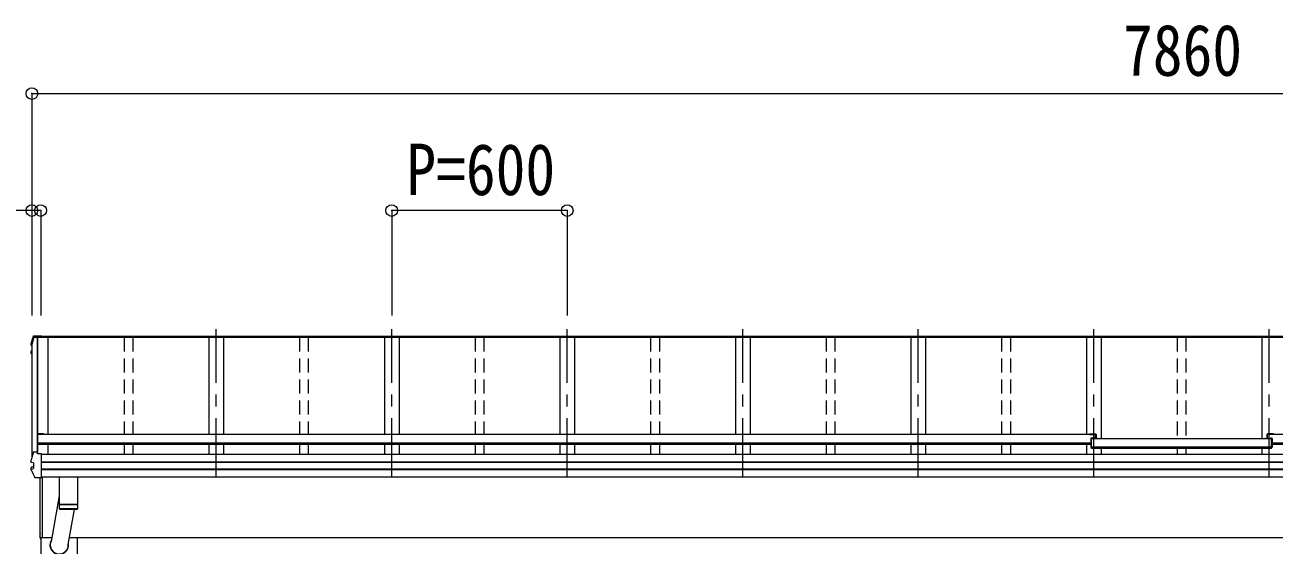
# Model space of a CAD drawing. Units: millimetres at full size, sheet at 1:40; details may follow other scales. Extents: x -11243 to 11243, y -7760 to 7760.
# Drawn here: x -8980 to -4706, y -2079 to -300 of the extents above; entities that cross this region are included whole.
import ezdxf
from ezdxf.enums import TextEntityAlignment as Align

# ---------------------------------------------------------------- set-up
doc = ezdxf.new("R2010")
doc.units = ezdxf.units.MM
doc.header["$LTSCALE"] = 40
doc.header["$PDMODE"] = 32
doc.header["$PDSIZE"] = 40
doc.linetypes.add('CHAIN1', pattern=[8, 5, -1, 1, -1])
doc.linetypes.add('DASHED1', pattern=[1.8, 1.2, -0.6])
for name, color, linetype, lineweight in [('0-1_本体', 5, 'CHAIN1', 9), ('0-3_ELV2', 4, 'Continuous', 9), ('0-6_OTH_LINE', 6, 'Continuous', 9), ('0-9_OUTLINE', 7, 'Continuous', 9)]:
    doc.layers.add(name, color=color, linetype=linetype, lineweight=lineweight)
doc.styles.add('ＭＳ ゴシック', font='')
doc.styles.get('ＭＳ ゴシック').set_extended_font_data('MS Gothic')

msp = doc.modelspace()

# ---------------------------------------------------------------- linework, layer by layer
at = {"layer": '0-1_本体'}
for p, q in [((-8326.1, -1844.81), (-8326.1, -1340.63)), ((-7726.1, -1844.81), (-7726.1, -1340.63)), ((-7126.1, -1844.81), (-7126.1, -1340.63)), ((-6526.1, -1844.81), (-6526.1, -1340.63)), ((-5926.1, -1844.81), (-5926.1, -1340.63)), ((-5326.1, -1844.81), (-5326.1, -1340.63)), ((-4726.1, -1844.81), (-4726.1, -1340.63))]:
    msp.add_line(p, q, dxfattribs=at)
at = {"layer": '0-3_ELV2'}
for p, q in [((-8953.6, -1373.84), (-8950.97, -1365.18)), ((-8948.11, -1363.9), (-8948.11, -1363.89)), ((-8948.11, -1363.9), (-8923.1, -1363.9)), ((-8948.11, -1363.9), (-8948.11, -1363.9)), ((-8937.3, -1366.42), (-8936.92, -1368.92)), ((-8937.3, -1367.51), (-8937.3, -1366.42)), ((-8923.1, -1366.42), (-8937.3, -1366.42)), ((-8923.1, -1367.92), (-8923.1, -1363.9)), ((-1129.1, -1365.98), (-8923.1, -1365.98)), ((-8958.42, -1395.83), (-8958.42, -1391.78)), ((-8958.38, -1391.46), (-8956.06, -1382.61)), ((-8957.36, -1397.1), (-8956.1, -1397.34)), ((-8956.1, -1395.82), (-8956.87, -1395.67)), ((-8956.1, -1395.47), (-8956.79, -1395.34)), ((-8956.1, -1392.52), (-8956.1, -1779.39)), ((-8956.06, -1382.61), (-8953.6, -1373.84)), ((-8901.1, -1369.16), (-8949.54, -1369.16)), ((-8937.08, -1369.01), (-8949.49, -1369.01)), ((-8949.35, -1367.51), (-8937.3, -1367.51)), ((-8937.3, -1367.51), (-8937.08, -1369.01)), ((-8937.08, -1369.01), (-8937.08, -1368.66)), ((-8937, -1369.16), (-8937, -1762.58)), ((-8926.1, -1368.92), (-8936.92, -1368.92)), ((-8936.4, -1766.53), (-8936.4, -1369.16)), ((-1126.1, -1368.25), (-8926.1, -1368.25)), ((-1126.1, -1369.15), (-8926.1, -1369.15)), ((-8901.1, -1369.07), (-8901.1, -1701.51)), ((-8351.1, -1369.07), (-8351.1, -1701.51)), ((-8301.1, -1369.07), (-8301.1, -1701.51)), ((-7751.1, -1369.07), (-7751.1, -1701.51)), ((-7701.1, -1369.07), (-7701.1, -1701.51)), ((-7151.1, -1369.07), (-7151.1, -1701.51)), ((-7101.1, -1369.07), (-7101.1, -1701.51)), ((-6551.1, -1369.07), (-6551.1, -1701.51)), ((-6501.1, -1369.07), (-6501.1, -1701.51)), ((-5951.1, -1369.07), (-5951.1, -1701.51)), ((-5901.1, -1369.07), (-5901.1, -1701.51)), ((-5351.1, -1369.07), (-5351.1, -1701.51)), ((-5301.1, -1369.07), (-5301.1, -1715.63)), ((-4751.1, -1369.07), (-4751.1, -1715.63)), ((-8958.52, -1420.86), (-8958.52, -1416.8)), ((-8956.1, -1419.32), (-8957.47, -1419.58)), ((-8956.94, -1415.33), (-8956.93, -1415.33)), ((-8956.1, -1420.84), (-8956.94, -1421.01)), ((-8956.1, -1415.23), (-8956.93, -1415.33)), ((-8938.4, -1701.35), (-8938.4, -1730.81)), ((-8916.4, -1699.35), (-8936.4, -1699.35)), ((-8916.4, -1700.88), (-8936.4, -1700.88)), ((-5320.3, -1701.51), (-8936.4, -1701.51)), ((-8916.4, -1699.35), (-8916.4, -1701.51)), ((-5340.3, -1699.35), (-5320.3, -1699.35)), ((-5340.3, -1699.35), (-5340.3, -1701.51)), ((-5340.3, -1700.88), (-5320.3, -1700.88)), ((-5320.3, -1713.47), (-5320.3, -1700.88)), ((-5318.3, -1701.35), (-5318.3, -1713.47)), ((-4733.9, -1701.35), (-4733.9, -1713.47)), ((-4711.9, -1699.35), (-4731.9, -1699.35)), ((-4731.9, -1713.47), (-4731.9, -1700.88)), ((-4711.9, -1700.88), (-4731.9, -1700.88)), ((-1115.8, -1701.51), (-4731.9, -1701.51)), ((-4711.9, -1699.35), (-4711.9, -1701.51)), ((-8936.4, -1730.81), (-8938.4, -1730.81)), ((-5336.1, -1730.54), (-8936.4, -1730.54)), ((-5336.1, -1732.28), (-8936.4, -1732.28)), ((-5336.1, -1735.4), (-8936.4, -1735.4)), ((-8901.1, -1735.4), (-8901.1, -1769.06)), ((-8351.1, -1735.4), (-8351.1, -1769.06)), ((-8301.1, -1735.4), (-8301.1, -1769.06)), ((-7751.1, -1735.4), (-7751.1, -1769.06)), ((-7701.1, -1735.4), (-7701.1, -1769.06)), ((-7151.1, -1735.4), (-7151.1, -1769.06)), ((-7101.1, -1735.4), (-7101.1, -1769.06)), ((-6551.1, -1735.4), (-6551.1, -1769.06)), ((-6501.1, -1735.4), (-6501.1, -1769.06)), ((-5951.1, -1735.4), (-5951.1, -1769.06)), ((-5901.1, -1735.4), (-5901.1, -1769.06)), ((-5351.1, -1735.4), (-5351.1, -1769.06)), ((-5336.1, -1715.47), (-5336.1, -1744.93)), ((-5334.1, -1744.93), (-5336.1, -1744.93)), ((-5314.1, -1713.47), (-5334.1, -1713.47)), ((-5334.1, -1749.52), (-5334.1, -1715)), ((-5314.1, -1715), (-5334.1, -1715)), ((-4718.1, -1715.63), (-5334.1, -1715.63)), ((-4718.1, -1744.66), (-5334.1, -1744.66)), ((-4718.1, -1746.4), (-5334.1, -1746.4)), ((-4718.1, -1749.52), (-5334.1, -1749.52)), ((-5314.1, -1713.47), (-5314.1, -1715.63)), ((-5301.1, -1749.52), (-5301.1, -1769.06)), ((-4751.1, -1749.52), (-4751.1, -1769.06)), ((-4738.1, -1713.47), (-4718.1, -1713.47)), ((-4738.1, -1713.47), (-4738.1, -1715.63)), ((-4738.1, -1715), (-4718.1, -1715)), ((-4718.1, -1749.52), (-4718.1, -1715)), ((-4718.1, -1744.93), (-4716.1, -1744.93)), ((-4716.1, -1715.47), (-4716.1, -1744.93)), ((-1115.8, -1730.54), (-4716.1, -1730.54)), ((-1115.8, -1732.28), (-4716.1, -1732.28)), ((-1115.8, -1735.4), (-4716.1, -1735.4)), ((-8958.42, -1795.96), (-8958.42, -1788.57)), ((-8949.35, -1760.26), (-8937.3, -1760.26)), ((-8937.08, -1761.75), (-8937.3, -1760.26)), ((-8937.08, -1761.75), (-8937.08, -1762.1)), ((-8936.35, -1766.88), (-8937.08, -1762.1)), ((-8936.37, -1766.88), (-8936.92, -1763.21)), ((-8936.92, -1766.88), (-8936.92, -1763.21)), ((-8923.1, -1849.3), (-8923.1, -1766.88)), ((-1129.1, -1769.06), (-8923.1, -1769.06)), ((-8958.52, -1821), (-8958.52, -1813.61)), ((-8957.47, -1812.33), (-8951.51, -1811.18)), ((-8956.93, -1819.71), (-8956.94, -1819.72)), ((-8956.93, -1819.71), (-8950.53, -1818.02)), ((-8956.79, -1797.43), (-8956.79, -1797.43)), ((-8950.53, -1798.2), (-8956.79, -1797.43)), ((-8951.1, -1798.34), (-8951.1, -1817.55)), ((-8950.53, -1798.2), (-8950.53, -1798.2)), ((-8950.53, -1818.02), (-8950.53, -1818.02)), ((-1129.1, -1795.59), (-8923.1, -1795.59)), ((-1129.1, -1796.48), (-8923.1, -1796.48)), ((-1129.1, -1819.7), (-8923.1, -1819.7)), ((-1129.1, -1821.62), (-8923.1, -1821.62)), ((-8923.1, -1849.3), (-8943.75, -1849.3)), ((-8928.1, -2054.98), (-8928.1, -1849.3)), ((-8927.6, -2055.38), (-8927.6, -1849.3)), ((-1129.1, -1846.66), (-8923.1, -1846.66)), ((-8921.1, -1846.66), (-8921.1, -2052.98)), ((-8927.6, -2055.38), (-8927.61, -2055.44)), ((-8927.6, -2055.38), (-8927.6, -2055.38)), ((-8926.1, -2052.98), (-8921.1, -2052.98)), ((-8926.1, -2055.48), (-8926.1, -2052.98)), ((-8888.5, -2054.38), (-8926.1, -2054.38)), ((-8925.1, -2054.38), (-8925.1, -4909.38)), ((-2940.98, -2054.38), (-8827.87, -2054.38)), ((-8800.1, -4909.38), (-8800.1, -2054.38))]:
    msp.add_line(p, q, dxfattribs=at)
at = {"layer": '0-3_ELV2', "linetype": 'DASHED1'}
for p, q in [((-8641.1, -1369.07), (-8641.1, -1701.51)), ((-8611.1, -1369.07), (-8611.1, -1701.51)), ((-8041.1, -1369.07), (-8041.1, -1701.51)), ((-8011.1, -1369.07), (-8011.1, -1701.51)), ((-7441.1, -1369.07), (-7441.1, -1701.51)), ((-7411.1, -1369.07), (-7411.1, -1701.51)), ((-6841.1, -1369.07), (-6841.1, -1701.51)), ((-6811.1, -1369.07), (-6811.1, -1701.51)), ((-6241.1, -1369.07), (-6241.1, -1701.51)), ((-6211.1, -1369.07), (-6211.1, -1701.51)), ((-5641.1, -1369.07), (-5641.1, -1701.51)), ((-5611.1, -1369.07), (-5611.1, -1701.51)), ((-5041.1, -1369.07), (-5041.1, -1715.63)), ((-5011.1, -1369.07), (-5011.1, -1715.63)), ((-8641.1, -1735.4), (-8641.1, -1769.06)), ((-8611.1, -1735.4), (-8611.1, -1769.06)), ((-8041.1, -1735.4), (-8041.1, -1769.06)), ((-8011.1, -1735.4), (-8011.1, -1769.06)), ((-7441.1, -1735.4), (-7441.1, -1769.06)), ((-7411.1, -1735.4), (-7411.1, -1769.06)), ((-6841.1, -1735.4), (-6841.1, -1769.06)), ((-6811.1, -1735.4), (-6811.1, -1769.06)), ((-6241.1, -1735.4), (-6241.1, -1769.06)), ((-6211.1, -1735.4), (-6211.1, -1769.06)), ((-5641.1, -1735.4), (-5641.1, -1769.06)), ((-5611.1, -1735.4), (-5611.1, -1769.06)), ((-5041.1, -1749.52), (-5041.1, -1769.06)), ((-5011.1, -1749.52), (-5011.1, -1769.06))]:
    msp.add_line(p, q, dxfattribs=at)
at = {"layer": '0-3_ELV2'}
for points in [[(-8950.96, -1365.17), (-8950.84, -1364.88), (-8950.67, -1364.61), (-8950.45, -1364.38), (-8950.2, -1364.2), (-8949.92, -1364.07), (-8949.65, -1363.99), (-8949.42, -1363.95), (-8949.19, -1363.93), (-8948.93, -1363.91), (-8948.65, -1363.9), (-8948.34, -1363.89), (-8948.03, -1363.89)], [(-8958.38, -1391.47), (-8958.42, -1391.73), (-8958.42, -1391.78)], [(-8923.1, -1367.92), (-8926.1, -1367.92), (-8926.1, -1368.92)], [(-8956.1, -1427.06), (-8957.02, -1424.82), (-8958.43, -1421.34)], [(-8958.38, -1788.26), (-8958.42, -1788.52), (-8958.42, -1788.57)], [(-8923.1, -1766.88), (-8937.3, -1766.88), (-8937.3, -1760.26)], [(-8958.41, -1821.5), (-8958.48, -1821.34), (-8958.52, -1821.16), (-8958.52, -1820.98)], [(-8958.43, -1821.48), (-8955.57, -1828.3), (-8952.62, -1835.03), (-8949.59, -1841.68), (-8946.46, -1848.24)], [(-8958.42, -1796), (-8958.42, -1795.91), (-8958.38, -1795.65)], [(-8956.87, -1797.42), (-8957.15, -1797.34), (-8957.39, -1797.27), (-8957.63, -1797.17), (-8957.91, -1797), (-8958.17, -1796.73), (-8958.35, -1796.38), (-8958.4, -1796)], [(-8957.62, -1821.69), (-8957.71, -1821.37), (-8957.74, -1821.01), (-8957.69, -1820.65), (-8957.58, -1820.32), (-8957.41, -1820.04), (-8957.19, -1819.83), (-8956.94, -1819.72)], [(-8956.79, -1797.43), (-8957.02, -1797.36), (-8957.22, -1797.21), (-8957.39, -1796.99), (-8957.51, -1796.72), (-8957.58, -1796.41), (-8957.59, -1796.08), (-8957.54, -1795.76)], [(-8951.1, -1798.34), (-8951.12, -1798.22), (-8951.15, -1798.13)], [(-8950.53, -1798.2), (-8950.45, -1798.23), (-8950.38, -1798.28), (-8950.31, -1798.36), (-8950.27, -1798.45), (-8950.24, -1798.56), (-8950.23, -1798.68)], [(-8950.53, -1818.02), (-8950.45, -1817.98), (-8950.38, -1817.92), (-8950.31, -1817.84), (-8950.27, -1817.73), (-8950.24, -1817.62), (-8950.23, -1817.5)], [(-8943.77, -1849.3), (-8944.15, -1849.3), (-8944.5, -1849.29), (-8944.81, -1849.27), (-8945.09, -1849.24), (-8945.4, -1849.16), (-8945.73, -1849.02), (-8946.04, -1848.8), (-8946.3, -1848.53), (-8946.48, -1848.19)], [(-8927.61, -2055.44), (-8927.61, -2055.47), (-8927.61, -2055.48)], [(-8927.61, -2055.48), (-8927.6, -2055.48), (-8926.1, -2055.48)]]:
    msp.add_lwpolyline(points, dxfattribs=at)
for centre, radius, start, end in [((-8957.12, -1395.82), 1.3, 166.2046, 259.10358), ((-8473.1, -1515.17), 499.82, 162.96047, 166.14879), ((-8473.09, -1515.17), 498.32, 162.94349, 166.12469), ((-8949.35, -1369.21), 1.7, 89.95676, 162.90929), ((-8957.22, -1416.8), 1.3, 100.9005, 179.9623), ((-8957.22, -1420.86), 1.3, 100.8868, 201.66215), ((-8493.78, -1236.29), 498.64, 201.74241, 202.00165), ((-8493.78, -1235.94), 498.64, 201.78246, 202.00165), ((-8936.4, -1701.35), 2, 90, 180), ((-5320.3, -1701.35), 2, 0, 90), ((-4731.9, -1701.35), 2, 90, 180), ((-5334.1, -1715.47), 2, 90, 180), ((-4718.1, -1715.47), 2, 0, 90), ((-8473.1, -1907.92), 499.82, 162.96047, 166.14879), ((-8949.35, -1761.96), 1.7, 89.95676, 162.90929), ((-8957.22, -1813.61), 1.3, 100.9005, 179.9623), ((-8951.6, -1810.69), 0.499, 280.91518, 359.94761), ((-8915.45, -2040.31), 12.15, 179.0404, 180.9596), ((-8927.6, -2054.98), 0.5, 180, 269.5)]:
    msp.add_arc(centre, radius, start, end, dxfattribs=at)
at = {"layer": '0-6_OTH_LINE'}
for p, q in [((-8956.1, -535), (-8956.1, -1294)), ((-8956.1, -535), (-1096.1, -535)), ((-8956.1, -935), (-9304.87, -935)), ((-8956.1, -935), (-8956.1, -1294)), ((-8926.1, -935), (-8956.1, -935)), ((-8926.1, -935), (-8926.1, -1294)), ((-7726.1, -935), (-7726.1, -1294)), ((-7126.1, -935), (-7726.1, -935)), ((-7126.1, -935), (-7126.1, -1294))]:
    msp.add_line(p, q, dxfattribs=at)
for p in [(-8956.1, -535), (-8956.1, -935), (-8926.1, -935), (-7726.1, -935), (-7126.1, -935)]:
    msp.add_point(p, dxfattribs=at)
at = {"layer": '0-9_OUTLINE'}
for p, q in [((-8863.1, -1846.66), (-8863.1, -1940.2)), ((-8799.1, -1940.2), (-8799.1, -1846.66)), ((-8863.1, -1910.42), (-8890.71, -2066.8)), ((-8799.1, -1940.2), (-8863.1, -1940.2)), ((-8863.1, -1941.2), (-8862.87, -1954.25)), ((-8799.1, -1941.2), (-8863.1, -1941.2)), ((-8862.88, -1954.2), (-8799.33, -1954.2)), ((-8802.33, -1957.2), (-8859.87, -1957.2)), ((-8858.6, -1940.2), (-8858.59, -1941.2)), ((-8831.88, -2076.99), (-8810.78, -1957.2)), ((-8803.6, -1940.2), (-8803.62, -1941.2)), ((-8799.33, -1954.25), (-8799.1, -1941.2))]:
    msp.add_line(p, q, dxfattribs=at)
for centre, start, end in [((-8859.88, -1954.2), 181, 270.04832), ((-8802.33, -1954.2), 270, 359)]:
    msp.add_arc(centre, 3, start, end, dxfattribs=at)
for major_axis, ratio, start_param, end_param in [((-31.85, 0), 0.984694, 5.7540451, 9.6056637), ((-30.8, 0), 0.983336, 5.8618427, 9.4974605)]:
    msp.add_ellipse((-8862.6, -2079.19), major_axis=major_axis, ratio=ratio, start_param=start_param, end_param=end_param, dxfattribs=at)

# ---------------------------------------------------------------- texts
at = {"layer": '0-6_OTH_LINE', "color": 7, "style": 'ＭＳ ゴシック', "width": 0.85}
for s, p in [('7860', (-5226.1, -527)), ('P=600', (-7676.1, -935))]:
    msp.add_text(s, height=176, dxfattribs=at).set_placement(p, align=Align.BOTTOM_LEFT)

doc.saveas('drawing.dxf')
